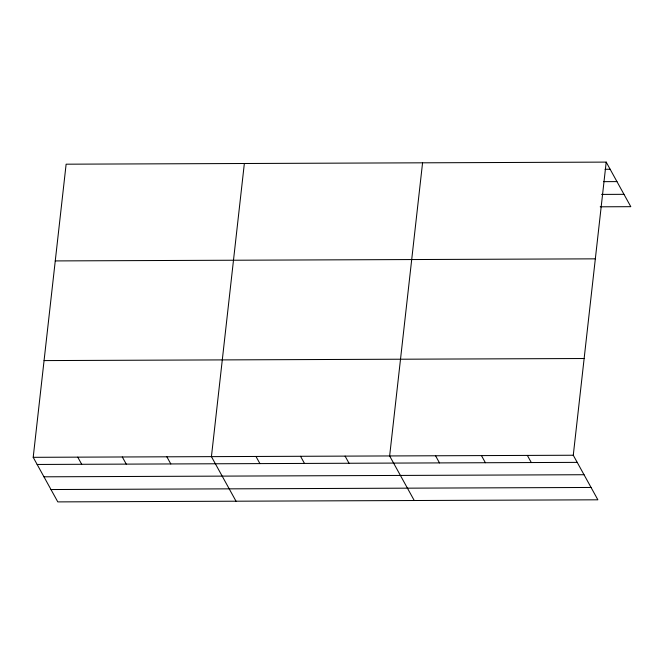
<?xml version="1.0" encoding="UTF-8"?>
<svg xmlns="http://www.w3.org/2000/svg" width="664" height="664" viewBox="0 0 664 664"><rect width="100%" height="100%" fill="white"/><g stroke="black" fill="none" stroke-linecap="round" stroke-linejoin="round"><path stroke-width="1" d="M606.199 162.107L573.273 455.238L597.874 499.809L57.801 501.893L33.2 457.322L66.126 164.191L606.199 162.107L630.8 206.678L600.198 206.803M244.352 163.502L211.426 456.633L236.027 501.204M422.57 162.813L389.643 455.944L414.253 500.515M605.037 169.27L610.133 169.245M603.692 181.654L616.956 181.604M601.534 194.411L623.977 194.328M55.261 260.919L595.326 258.844M44.065 360.585L584.137 358.51M33.2 457.322L573.273 455.238M37.142 464.46L577.207 462.376M43.957 476.81L584.029 474.727M50.987 489.534L591.051 487.459M527.365 455.413L531.308 462.559M481.458 455.595L485.401 462.733M435.551 455.77L439.493 462.908M345.089 456.118L349.032 463.256M300.535 456.292L304.477 463.43M255.98 456.459L259.923 463.596M166.863 456.807L170.806 463.945M122.309 456.973L126.251 464.111M77.754 457.147L81.697 464.285"/></g></svg>
